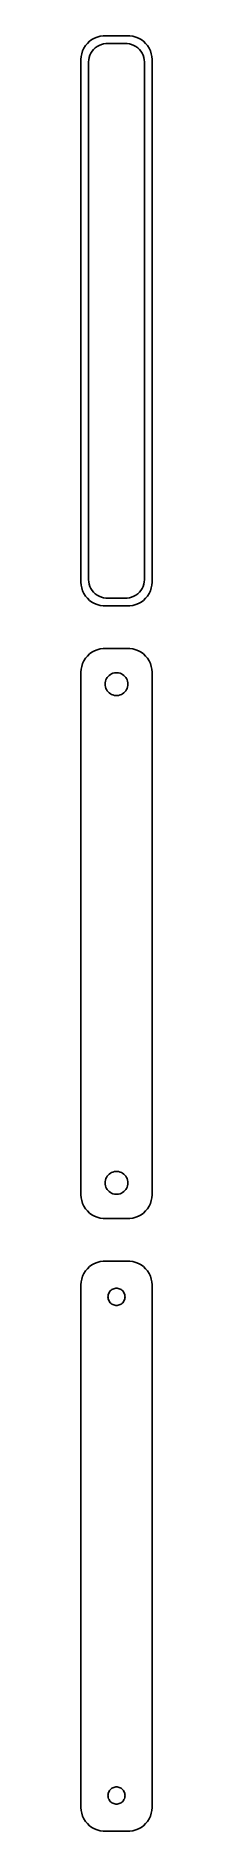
# Model space of a CAD drawing. Header units: metres. Extents: x -8 to 8, y 198 to 576.
import ezdxf

# ---------------------------------------------------------------- set-up
doc = ezdxf.new("R2010")
doc.units = ezdxf.units.M

msp = doc.modelspace()

# ---------------------------------------------------------------- linework, layer by layer
for p, q in [((-5.68712, 574.853), (-6.14484, 574.423)), ((-5.17912, 575.222), (-5.68712, 574.853)), ((-4.62889, 575.524), (-5.17912, 575.222)), ((-4.04507, 575.755), (-4.62889, 575.524)), ((-3.4369, 575.911), (-4.04507, 575.755)), ((-2.81395, 575.99), (-3.4369, 575.911)), ((2.81395, 575.99), (-2.81395, 575.99)), ((3.4369, 575.911), (2.81395, 575.99)), ((4.04507, 575.755), (3.4369, 575.911)), ((4.62889, 575.524), (4.04507, 575.755)), ((5.17912, 575.222), (4.62889, 575.524)), ((5.68712, 574.853), (5.17912, 575.222)), ((6.14484, 574.423), (5.68712, 574.853)), ((-7.46057, 571.627), (-7.5, 571)), ((-7.5, 571), (-7.5, 461)), ((-7.34291, 572.243), (-7.46057, 571.627)), ((-7.14888, 572.841), (-7.34291, 572.243)), ((-6.88153, 573.409), (-7.14888, 572.841)), ((-6.54507, 573.939), (-6.88153, 573.409)), ((-6.14484, 574.423), (-6.54507, 573.939)), ((-5.87262, 570.5), (-5.84209, 570.985)), ((-5.84209, 570.985), (-5.75096, 571.463)), ((-5.75096, 571.463), (-5.60068, 571.926)), ((-5.60068, 571.926), (-5.3936, 572.366)), ((-5.3936, 572.366), (-5.13301, 572.776)), ((-5.13301, 572.776), (-4.82301, 573.151)), ((-4.82301, 573.151), (-4.46851, 573.484)), ((-4.46851, 573.484), (-4.07506, 573.77)), ((-4.07506, 573.77), (-3.64888, 574.004)), ((-3.64888, 574.004), (-3.1967, 574.183)), ((-3.1967, 574.183), (-2.72565, 574.304)), ((-2.72565, 574.304), (-2.24316, 574.365)), ((-2.24316, 574.365), (2.24316, 574.365)), ((2.24316, 574.365), (2.72565, 574.304)), ((2.72565, 574.304), (3.1967, 574.183)), ((3.1967, 574.183), (3.64888, 574.004)), ((3.64888, 574.004), (4.07506, 573.77)), ((4.07506, 573.77), (4.46851, 573.484)), ((4.46851, 573.484), (4.82301, 573.151)), ((4.82301, 573.151), (5.13301, 572.776)), ((5.13301, 572.776), (5.3936, 572.366)), ((5.3936, 572.366), (5.60068, 571.926)), ((5.60068, 571.926), (5.75096, 571.463)), ((5.75096, 571.463), (5.84209, 570.985)), ((5.84209, 570.985), (5.87262, 570.5)), ((6.54507, 573.939), (6.14484, 574.423)), ((6.88153, 573.409), (6.54507, 573.939)), ((7.14888, 572.841), (6.88153, 573.409)), ((7.34291, 572.243), (7.14888, 572.841)), ((7.46057, 571.627), (7.34291, 572.243)), ((7.5, 571), (7.46057, 571.627)), ((7.5, 461), (7.5, 571)), ((-5.87262, 461.5), (-5.87262, 570.5)), ((5.87262, 570.5), (5.87262, 461.5)), ((-5.84209, 461.015), (-5.87262, 461.5)), ((5.87262, 461.5), (5.84209, 461.015)), ((-7.5, 461), (-7.46057, 460.373)), ((-7.46057, 460.373), (-7.34291, 459.757)), ((-7.34291, 459.757), (-7.14888, 459.159)), ((-7.14888, 459.159), (-6.88153, 458.591)), ((-6.88153, 458.591), (-6.54507, 458.061)), ((-6.54507, 458.061), (-6.14484, 457.577)), ((-6.14484, 457.577), (-5.68712, 457.147)), ((-5.75096, 460.537), (-5.84209, 461.015)), ((-5.60068, 460.074), (-5.75096, 460.537)), ((-5.3936, 459.634), (-5.60068, 460.074)), ((-5.13301, 459.224), (-5.3936, 459.634)), ((-4.82301, 458.849), (-5.13301, 459.224)), ((-4.46851, 458.516), (-4.82301, 458.849)), ((-4.07506, 458.23), (-4.46851, 458.516)), ((-3.64888, 457.996), (-4.07506, 458.23)), ((-3.1967, 457.817), (-3.64888, 457.996)), ((-2.72565, 457.696), (-3.1967, 457.817)), ((-2.24316, 457.635), (-2.72565, 457.696)), ((2.24316, 457.635), (-2.24316, 457.635)), ((2.72565, 457.696), (2.24316, 457.635)), ((3.1967, 457.817), (2.72565, 457.696)), ((3.64888, 457.996), (3.1967, 457.817)), ((4.07506, 458.23), (3.64888, 457.996)), ((4.46851, 458.516), (4.07506, 458.23)), ((4.82301, 458.849), (4.46851, 458.516)), ((5.13301, 459.224), (4.82301, 458.849)), ((5.3936, 459.634), (5.13301, 459.224)), ((5.60068, 460.074), (5.3936, 459.634)), ((5.75096, 460.537), (5.60068, 460.074)), ((5.68712, 457.147), (6.14484, 457.577)), ((5.84209, 461.015), (5.75096, 460.537)), ((6.14484, 457.577), (6.54507, 458.061)), ((6.54507, 458.061), (6.88153, 458.591)), ((6.88153, 458.591), (7.14888, 459.159)), ((7.14888, 459.159), (7.34291, 459.757)), ((7.34291, 459.757), (7.46057, 460.373)), ((7.46057, 460.373), (7.5, 461)), ((-5.68712, 457.147), (-5.17912, 456.778)), ((-5.17912, 456.778), (-4.62889, 456.476)), ((-4.62889, 456.476), (-4.04507, 456.245)), ((-4.04507, 456.245), (-3.4369, 456.089)), ((-3.4369, 456.089), (-2.81395, 456.01)), ((-2.81395, 456.01), (2.81395, 456.01)), ((2.81395, 456.01), (3.4369, 456.089)), ((3.4369, 456.089), (4.04507, 456.245)), ((4.04507, 456.245), (4.62889, 456.476)), ((4.62889, 456.476), (5.17912, 456.778)), ((5.17912, 456.778), (5.68712, 457.147)), ((-5.17912, 446.222), (-5.68712, 445.853)), ((-4.62889, 446.524), (-5.17912, 446.222)), ((-4.04507, 446.755), (-4.62889, 446.524)), ((-3.4369, 446.911), (-4.04507, 446.755)), ((-2.81395, 446.99), (-3.4369, 446.911)), ((2.81395, 446.99), (-2.81395, 446.99)), ((3.4369, 446.911), (2.81395, 446.99)), ((4.04507, 446.755), (3.4369, 446.911)), ((4.62889, 446.524), (4.04507, 446.755)), ((5.17912, 446.222), (4.62889, 446.524)), ((5.68712, 445.853), (5.17912, 446.222)), ((-7.46057, 442.627), (-7.5, 442)), ((-7.34291, 443.243), (-7.46057, 442.627)), ((-7.14888, 443.841), (-7.34291, 443.243)), ((-6.88153, 444.409), (-7.14888, 443.841)), ((-6.54507, 444.939), (-6.88153, 444.409)), ((-6.14484, 445.423), (-6.54507, 444.939)), ((-5.68712, 445.853), (-6.14484, 445.423)), ((6.14484, 445.423), (5.68712, 445.853)), ((6.54507, 444.939), (6.14484, 445.423)), ((6.88153, 444.409), (6.54507, 444.939)), ((7.14888, 443.841), (6.88153, 444.409)), ((7.34291, 443.243), (7.14888, 443.841)), ((7.46057, 442.627), (7.34291, 443.243)), ((7.5, 442), (7.46057, 442.627)), ((-7.5, 442), (-7.5, 332)), ((-2.39999, 439.5), (-2.38107, 439.801)), ((-2.38107, 439.199), (-2.39999, 439.5)), ((-2.38107, 439.801), (-2.32458, 440.097)), ((-2.32458, 438.903), (-2.38107, 439.199)), ((-2.32458, 440.097), (-2.23146, 440.383)), ((-2.23146, 438.617), (-2.32458, 438.903)), ((-2.23146, 440.383), (-2.10313, 440.656)), ((-2.10313, 438.344), (-2.23146, 438.617)), ((-2.10313, 440.656), (-1.94164, 440.911)), ((-1.94164, 440.911), (-1.74951, 441.143)), ((-1.74951, 441.143), (-1.52982, 441.349)), ((-1.52982, 441.349), (-1.28598, 441.526)), ((-1.28598, 441.526), (-1.02187, 441.672)), ((-1.02187, 441.672), (-0.741638, 441.783)), ((-0.741638, 441.783), (-0.449707, 441.857)), ((-0.449707, 441.857), (-0.150696, 441.895)), ((-0.150696, 441.895), (0.150696, 441.895)), ((0.150696, 441.895), (0.449707, 441.857)), ((0.449707, 441.857), (0.741638, 441.783)), ((0.741638, 441.783), (1.02187, 441.672)), ((1.02187, 441.672), (1.28598, 441.526)), ((1.28598, 441.526), (1.52982, 441.349)), ((1.52982, 441.349), (1.74951, 441.143)), ((1.74951, 441.143), (1.94164, 440.911)), ((1.94164, 440.911), (2.10313, 440.656)), ((2.10313, 440.656), (2.23146, 440.383)), ((2.23146, 438.617), (2.10313, 438.344)), ((2.23146, 440.383), (2.32458, 440.097)), ((2.32458, 438.903), (2.23146, 438.617)), ((2.32458, 440.097), (2.38107, 439.801)), ((2.38107, 439.199), (2.32458, 438.903)), ((2.38107, 439.801), (2.39999, 439.5)), ((2.39999, 439.5), (2.38107, 439.199)), ((7.5, 332), (7.5, 442)), ((-1.94164, 438.089), (-2.10313, 438.344)), ((-1.74951, 437.857), (-1.94164, 438.089)), ((-1.52982, 437.651), (-1.74951, 437.857)), ((-1.28598, 437.474), (-1.52982, 437.651)), ((-1.02187, 437.328), (-1.28598, 437.474)), ((-0.741638, 437.217), (-1.02187, 437.328)), ((-0.449707, 437.143), (-0.741638, 437.217)), ((-0.150696, 437.105), (-0.449707, 437.143)), ((0.150696, 437.105), (-0.150696, 437.105)), ((0.449707, 437.143), (0.150696, 437.105)), ((0.741638, 437.217), (0.449707, 437.143)), ((1.02187, 437.328), (0.741638, 437.217)), ((1.28598, 437.474), (1.02187, 437.328)), ((1.52982, 437.651), (1.28598, 437.474)), ((1.74951, 437.857), (1.52982, 437.651)), ((1.94164, 438.089), (1.74951, 437.857)), ((2.10313, 438.344), (1.94164, 438.089)), ((-1.52982, 336.349), (-1.28598, 336.526)), ((-1.28598, 336.526), (-1.02187, 336.672)), ((-1.02187, 336.672), (-0.741638, 336.783)), ((-0.741638, 336.783), (-0.449707, 336.857)), ((-0.449707, 336.857), (-0.150696, 336.895)), ((-0.150696, 336.895), (0.150696, 336.895)), ((0.150696, 336.895), (0.449707, 336.857)), ((0.449707, 336.857), (0.741638, 336.783)), ((0.741638, 336.783), (1.02187, 336.672)), ((1.02187, 336.672), (1.28598, 336.526)), ((1.28598, 336.526), (1.52982, 336.349)), ((-2.39999, 334.5), (-2.38107, 334.801)), ((-2.38107, 334.199), (-2.39999, 334.5)), ((-2.38107, 334.801), (-2.32458, 335.097)), ((-2.32458, 333.903), (-2.38107, 334.199)), ((-2.32458, 335.097), (-2.23146, 335.383)), ((-2.23146, 333.617), (-2.32458, 333.903)), ((-2.23146, 335.383), (-2.10313, 335.656)), ((-2.10313, 333.344), (-2.23146, 333.617)), ((-2.10313, 335.656), (-1.94164, 335.911)), ((-1.94164, 333.089), (-2.10313, 333.344)), ((-1.94164, 335.911), (-1.74951, 336.143)), ((-1.74951, 332.857), (-1.94164, 333.089)), ((-1.74951, 336.143), (-1.52982, 336.349)), ((-1.52982, 332.651), (-1.74951, 332.857)), ((-1.28598, 332.474), (-1.52982, 332.651)), ((1.52982, 332.651), (1.28598, 332.474)), ((1.52982, 336.349), (1.74951, 336.143)), ((1.74951, 332.857), (1.52982, 332.651)), ((1.74951, 336.143), (1.94164, 335.911)), ((1.94164, 333.089), (1.74951, 332.857)), ((1.94164, 335.911), (2.10313, 335.656)), ((2.10313, 333.344), (1.94164, 333.089)), ((2.10313, 335.656), (2.23146, 335.383)), ((2.23146, 333.617), (2.10313, 333.344)), ((2.23146, 335.383), (2.32458, 335.097)), ((2.32458, 333.903), (2.23146, 333.617)), ((2.32458, 335.097), (2.38107, 334.801)), ((2.38107, 334.199), (2.32458, 333.903)), ((2.38107, 334.801), (2.39999, 334.5)), ((2.39999, 334.5), (2.38107, 334.199)), ((-7.5, 332), (-7.46057, 331.373)), ((-7.46057, 331.373), (-7.34291, 330.757)), ((-7.34291, 330.757), (-7.14888, 330.159)), ((-7.14888, 330.159), (-6.88153, 329.591)), ((-6.88153, 329.591), (-6.54507, 329.061)), ((-6.54507, 329.061), (-6.14484, 328.577)), ((-1.02187, 332.328), (-1.28598, 332.474)), ((-0.741638, 332.217), (-1.02187, 332.328)), ((-0.449707, 332.143), (-0.741638, 332.217)), ((-0.150696, 332.105), (-0.449707, 332.143)), ((0.150696, 332.105), (-0.150696, 332.105)), ((0.449707, 332.143), (0.150696, 332.105)), ((0.741638, 332.217), (0.449707, 332.143)), ((1.02187, 332.328), (0.741638, 332.217)), ((1.28598, 332.474), (1.02187, 332.328)), ((6.14484, 328.577), (6.54507, 329.061)), ((6.54507, 329.061), (6.88153, 329.591)), ((6.88153, 329.591), (7.14888, 330.159)), ((7.14888, 330.159), (7.34291, 330.757)), ((7.34291, 330.757), (7.46057, 331.373)), ((7.46057, 331.373), (7.5, 332)), ((-6.14484, 328.577), (-5.68712, 328.147)), ((-5.68712, 328.147), (-5.17912, 327.778)), ((-5.17912, 327.778), (-4.62889, 327.476)), ((-4.62889, 327.476), (-4.04507, 327.245)), ((-4.04507, 327.245), (-3.4369, 327.089)), ((-3.4369, 327.089), (-2.81395, 327.01)), ((-2.81395, 327.01), (2.81395, 327.01)), ((2.81395, 327.01), (3.4369, 327.089)), ((3.4369, 327.089), (4.04507, 327.245)), ((4.04507, 327.245), (4.62889, 327.476)), ((4.62889, 327.476), (5.17912, 327.778)), ((5.17912, 327.778), (5.68712, 328.147)), ((5.68712, 328.147), (6.14484, 328.577)), ((-4.62889, 317.524), (-5.17912, 317.222)), ((-4.04507, 317.755), (-4.62889, 317.524)), ((-3.4369, 317.911), (-4.04507, 317.755)), ((-2.81395, 317.99), (-3.4369, 317.911)), ((2.81395, 317.99), (-2.81395, 317.99)), ((3.4369, 317.911), (2.81395, 317.99)), ((4.04507, 317.755), (3.4369, 317.911)), ((4.62889, 317.524), (4.04507, 317.755)), ((5.17912, 317.222), (4.62889, 317.524)), ((-7.34291, 314.243), (-7.46057, 313.627)), ((-7.14888, 314.841), (-7.34291, 314.243)), ((-6.88153, 315.409), (-7.14888, 314.841)), ((-6.54507, 315.939), (-6.88153, 315.409)), ((-6.14484, 316.423), (-6.54507, 315.939)), ((-5.68712, 316.853), (-6.14484, 316.423)), ((-5.17912, 317.222), (-5.68712, 316.853)), ((5.68712, 316.853), (5.17912, 317.222)), ((6.14484, 316.423), (5.68712, 316.853)), ((6.54507, 315.939), (6.14484, 316.423)), ((6.88153, 315.409), (6.54507, 315.939)), ((7.14888, 314.841), (6.88153, 315.409)), ((7.34291, 314.243), (7.14888, 314.841)), ((7.46057, 313.627), (7.34291, 314.243)), ((-7.46057, 313.627), (-7.5, 313)), ((-7.5, 313), (-7.5, 203)), ((-1.79999, 310.5), (-1.7858, 310.726)), ((-1.7858, 310.274), (-1.79999, 310.5)), ((-1.7858, 310.726), (-1.74344, 310.948)), ((-1.74344, 310.052), (-1.7858, 310.274)), ((-1.74344, 310.948), (-1.67358, 311.163)), ((-1.67358, 309.837), (-1.74344, 310.052)), ((-1.67358, 311.163), (-1.57735, 311.367)), ((-1.57735, 311.367), (-1.45622, 311.558)), ((-1.45622, 311.558), (-1.31213, 311.732)), ((-1.31213, 311.732), (-1.14735, 311.887)), ((-1.14735, 311.887), (-0.964478, 312.02)), ((-0.964478, 312.02), (-0.766388, 312.129)), ((-0.766388, 312.129), (-0.556229, 312.212)), ((-0.556229, 312.212), (-0.33728, 312.268)), ((-0.33728, 312.268), (-0.113022, 312.296)), ((-0.113022, 312.296), (0.113022, 312.296)), ((0.113022, 312.296), (0.33728, 312.268)), ((0.33728, 312.268), (0.556229, 312.212)), ((0.556229, 312.212), (0.766388, 312.129)), ((0.766388, 312.129), (0.964478, 312.02)), ((0.964478, 312.02), (1.14735, 311.887)), ((1.14735, 311.887), (1.31213, 311.732)), ((1.31213, 311.732), (1.45622, 311.558)), ((1.45622, 311.558), (1.57735, 311.367)), ((1.57735, 311.367), (1.67358, 311.163)), ((1.67358, 311.163), (1.74344, 310.948)), ((1.74344, 310.052), (1.67358, 309.837)), ((1.74344, 310.948), (1.7858, 310.726)), ((1.7858, 310.274), (1.74344, 310.052)), ((1.7858, 310.726), (1.79999, 310.5)), ((1.79999, 310.5), (1.7858, 310.274)), ((7.5, 313), (7.46057, 313.627)), ((7.5, 203), (7.5, 313)), ((-1.57735, 309.633), (-1.67358, 309.837)), ((-1.45622, 309.442), (-1.57735, 309.633)), ((-1.31213, 309.268), (-1.45622, 309.442)), ((-1.14735, 309.113), (-1.31213, 309.268)), ((-0.964478, 308.98), (-1.14735, 309.113)), ((-0.766388, 308.871), (-0.964478, 308.98)), ((-0.556229, 308.788), (-0.766388, 308.871)), ((-0.33728, 308.732), (-0.556229, 308.788)), ((-0.113022, 308.704), (-0.33728, 308.732)), ((0.113022, 308.704), (-0.113022, 308.704)), ((0.33728, 308.732), (0.113022, 308.704)), ((0.556229, 308.788), (0.33728, 308.732)), ((0.766388, 308.871), (0.556229, 308.788)), ((0.964478, 308.98), (0.766388, 308.871)), ((1.14735, 309.113), (0.964478, 308.98)), ((1.31213, 309.268), (1.14735, 309.113)), ((1.45622, 309.442), (1.31213, 309.268)), ((1.57735, 309.633), (1.45622, 309.442)), ((1.67358, 309.837), (1.57735, 309.633)), ((-1.79999, 205.5), (-1.7858, 205.726)), ((-1.7858, 205.274), (-1.79999, 205.5)), ((-1.7858, 205.726), (-1.74344, 205.948)), ((-1.74344, 205.052), (-1.7858, 205.274)), ((-1.74344, 205.948), (-1.67358, 206.163)), ((-1.67358, 204.837), (-1.74344, 205.052)), ((-1.67358, 206.163), (-1.57735, 206.367)), ((-1.57735, 204.633), (-1.67358, 204.837)), ((-1.57735, 206.367), (-1.45622, 206.558)), ((-1.45622, 204.442), (-1.57735, 204.633)), ((-1.45622, 206.558), (-1.31213, 206.732)), ((-1.31213, 204.268), (-1.45622, 204.442)), ((-1.31213, 206.732), (-1.14735, 206.887)), ((-1.14735, 204.113), (-1.31213, 204.268)), ((-1.14735, 206.887), (-0.964478, 207.02)), ((-0.964478, 203.98), (-1.14735, 204.113)), ((-0.964478, 207.02), (-0.766388, 207.129)), ((-0.766388, 207.129), (-0.556229, 207.212)), ((-0.556229, 207.212), (-0.33728, 207.268)), ((-0.33728, 207.268), (-0.113022, 207.296)), ((-0.113022, 207.296), (0.113022, 207.296)), ((0.113022, 207.296), (0.33728, 207.268)), ((0.33728, 207.268), (0.556229, 207.212)), ((0.556229, 207.212), (0.766388, 207.129)), ((0.766388, 207.129), (0.964478, 207.02)), ((0.964478, 207.02), (1.14735, 206.887)), ((1.14735, 204.113), (0.964478, 203.98)), ((1.14735, 206.887), (1.31213, 206.732)), ((1.31213, 204.268), (1.14735, 204.113)), ((1.31213, 206.732), (1.45622, 206.558)), ((1.45622, 204.442), (1.31213, 204.268)), ((1.45622, 206.558), (1.57735, 206.367)), ((1.57735, 204.633), (1.45622, 204.442)), ((1.57735, 206.367), (1.67358, 206.163)), ((1.67358, 204.837), (1.57735, 204.633)), ((1.67358, 206.163), (1.74344, 205.948)), ((1.74344, 205.052), (1.67358, 204.837)), ((1.74344, 205.948), (1.7858, 205.726)), ((1.7858, 205.274), (1.74344, 205.052)), ((1.7858, 205.726), (1.79999, 205.5)), ((1.79999, 205.5), (1.7858, 205.274)), ((-7.5, 203), (-7.46057, 202.373)), ((-7.46057, 202.373), (-7.34291, 201.757)), ((-7.34291, 201.757), (-7.14888, 201.159)), ((-7.14888, 201.159), (-6.88153, 200.591)), ((-6.88153, 200.591), (-6.54507, 200.061)), ((-0.766388, 203.871), (-0.964478, 203.98)), ((-0.556229, 203.788), (-0.766388, 203.871)), ((-0.33728, 203.732), (-0.556229, 203.788)), ((-0.113022, 203.704), (-0.33728, 203.732)), ((0.113022, 203.704), (-0.113022, 203.704)), ((0.33728, 203.732), (0.113022, 203.704)), ((0.556229, 203.788), (0.33728, 203.732)), ((0.766388, 203.871), (0.556229, 203.788)), ((0.964478, 203.98), (0.766388, 203.871)), ((6.54507, 200.061), (6.88153, 200.591)), ((6.88153, 200.591), (7.14888, 201.159)), ((7.14888, 201.159), (7.34291, 201.757)), ((7.34291, 201.757), (7.46057, 202.373)), ((7.46057, 202.373), (7.5, 203)), ((-6.54507, 200.061), (-6.14484, 199.577)), ((-6.14484, 199.577), (-5.68712, 199.147)), ((-5.68712, 199.147), (-5.17912, 198.778)), ((-5.17912, 198.778), (-4.62889, 198.476)), ((-4.62889, 198.476), (-4.04507, 198.245)), ((-4.04507, 198.245), (-3.4369, 198.089)), ((-3.4369, 198.089), (-2.81395, 198.01)), ((-2.81395, 198.01), (2.81395, 198.01)), ((2.81395, 198.01), (3.4369, 198.089)), ((3.4369, 198.089), (4.04507, 198.245)), ((4.04507, 198.245), (4.62889, 198.476)), ((4.62889, 198.476), (5.17912, 198.778)), ((5.17912, 198.778), (5.68712, 199.147)), ((5.68712, 199.147), (6.14484, 199.577)), ((6.14484, 199.577), (6.54507, 200.061))]:
    msp.add_line(p, q)

doc.saveas('drawing.dxf')
